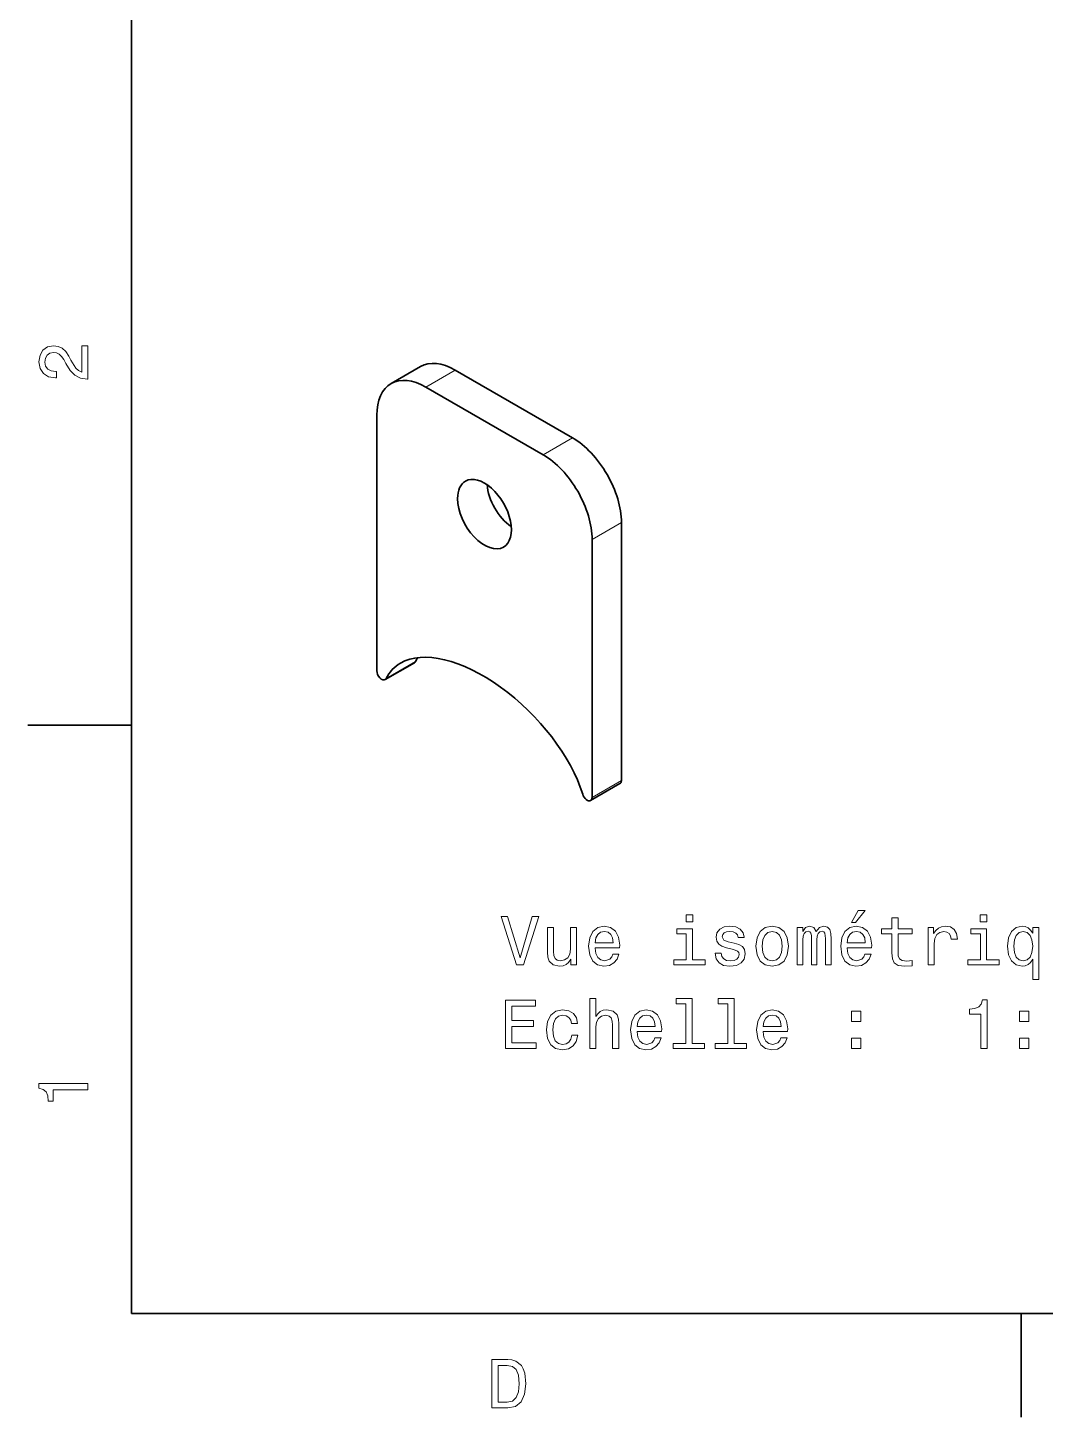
# Model space of a CAD drawing. Extents: x 0 to 297, y 0 to 210.
# Drawn here: x 2.5 to 76, y 2.5 to 102.9 of the extents above; entities that cross this region are included whole.
import ezdxf

# ---------------------------------------------------------------- set-up
doc = ezdxf.new("R2010")
doc.units = 0

msp = doc.modelspace()

# ---------------------------------------------------------------- linework, layer by layer
at = {"color": 7, "lineweight": 35}
for p, q in [((10, 200), (10, 10)), ((10, 10), (287, 10))]:
    msp.add_line(p, q, dxfattribs=at)
at = {"color": 7, "lineweight": 35, "ltscale": 0.061237}
for p, q in [((30.885559, 78.415512), (28.764236, 77.190765)), ((28.33226, 55.795757), (30.453583, 57.020504)), ((43.181503, 47.061825), (45.302826, 48.286572))]:
    msp.add_line(p, q, dxfattribs=at)
at = {"color": 7, "lineweight": 13, "ltscale": 0.061237}
for p, q in [((33.385559, 78.167877), (31.264236, 76.94313)), ((41.870834, 73.26889), (39.749512, 72.044144)), ((45.406372, 67.145172), (43.285049, 65.920425)), ((28.406509, 55.878834), (30.527832, 57.10358)), ((43.285049, 47.290707), (45.406372, 48.515453))]:
    msp.add_line(p, q, dxfattribs=at)
at = {"color": 7, "lineweight": 35, "ltscale": 0.244949}
for p, q in [((41.870834, 73.26889), (33.385559, 78.167877)), ((39.749512, 72.044144), (31.264236, 76.94313))]:
    msp.add_line(p, q, dxfattribs=at)
at = {"color": 7, "lineweight": 35, "ltscale": 0.461725}
msp.add_line((27.728699, 74.901886), (27.728699, 56.432888), dxfattribs=at)
at = {"color": 7, "lineweight": 35, "ltscale": 0.465743}
for p, q in [((45.406372, 48.515453), (45.406372, 67.145172)), ((43.285049, 47.290707), (43.285049, 65.920425))]:
    msp.add_line(p, q, dxfattribs=at)
at = {"color": 7, "lineweight": 35, "ltscale": 0.1875}
for p, q in [((10, 52.5), (2.5, 52.5)), ((74.300003, 10), (74.300003, 2.5))]:
    msp.add_line(p, q, dxfattribs=at)
at = {"color": 7, "lineweight": 13}
for points in [[(6.833213, 77.519447), (6.833213, 79.925072), (6.399496, 79.925072), (6.399496, 78.023773), (6.162464, 78.129684), (5.965778, 78.311241), (5.607709, 78.871033), (5.456412, 79.168587), (5.239553, 79.501442), (4.987392, 79.738472), (4.689842, 79.874641), (4.351945, 79.925072), (3.928314, 79.839333), (3.595461, 79.602303), (3.383646, 79.239189), (3.307997, 78.770172), (3.393732, 78.286018), (3.630764, 77.91787), (4.009006, 77.680832), (4.508286, 77.600143), (4.578891, 77.600143), (4.578891, 78.059074), (4.538545, 78.059074), (4.195605, 78.104462), (3.943444, 78.240631), (3.782061, 78.457489), (3.726585, 78.744957), (3.777017, 79.03746), (3.903098, 79.254318), (4.099784, 79.395531), (4.346902, 79.445961), (4.578891, 79.41066), (4.775577, 79.314842), (4.947046, 79.153458), (5.098343, 78.931557), (5.259727, 78.634003), (5.572406, 78.139771), (5.90526, 77.791786), (6.308718, 77.585014), (6.818084, 77.519447)], [(38.96307, 38.68681), (38.085548, 35.706261), (37.182808, 38.68681), (36.703701, 38.68681), (37.833385, 35.181767), (38.337708, 35.181767), (39.442177, 38.68681)], [(50.557449, 38.802803), (50.088428, 38.802803), (50.088428, 38.298481), (50.557449, 38.298481)], [(62.025749, 38.258137), (62.323299, 38.258137), (63.024307, 39.115482), (62.530071, 39.115482)], [(64.960907, 37.420959), (64.960907, 36.064331), (64.991165, 35.625572), (65.132378, 35.322975), (65.414795, 35.146465), (65.893906, 35.085945), (66.418396, 35.11116), (66.418396, 35.494446), (66.03511, 35.464188), (65.687134, 35.504532), (65.500534, 35.630615), (65.419838, 35.84243), (65.404709, 36.13998), (65.404709, 37.420959), (66.418396, 37.420959), (66.418396, 37.799202), (65.404709, 37.799202), (65.404709, 38.590988), (64.960907, 38.590988), (64.960907, 37.799202), (64.194336, 37.799202), (64.194336, 37.420959)], [(71.809608, 38.802803), (71.340591, 38.802803), (71.340591, 38.298481), (71.809608, 38.298481)], [(42.16552, 37.88998), (41.721714, 37.88998), (41.721714, 36.32658), (41.67128, 35.963467), (41.525028, 35.701218), (41.298084, 35.539837), (41.000534, 35.489403), (40.7635, 35.529751), (40.612206, 35.650787), (40.52647, 35.857559), (40.506298, 36.150066), (40.506298, 37.88998), (40.062492, 37.88998), (40.062492, 36.109722), (40.077621, 35.751652), (40.173443, 35.454102), (40.46595, 35.181767), (40.934971, 35.085945), (41.187134, 35.121246), (41.403992, 35.212025), (41.590591, 35.368366), (41.741886, 35.59531), (41.741886, 35.181767), (42.16552, 35.181767)], [(43.501972, 36.407272), (45.277191, 36.407272), (45.282234, 36.614044), (45.201542, 37.194016), (44.979637, 37.627731), (44.626614, 37.88998), (44.157593, 37.985802), (43.698658, 37.884937), (43.345634, 37.602516), (43.118687, 37.143581), (43.037998, 36.538395), (43.113644, 35.918079), (43.340591, 35.464188), (43.688572, 35.181767), (44.142464, 35.085945), (44.535835, 35.151508), (44.858601, 35.322975), (45.095634, 35.59531), (45.2318, 35.958424), (44.793041, 35.958424), (44.702263, 35.756695), (44.571136, 35.605396), (44.197937, 35.48436), (43.910477, 35.539837), (43.693615, 35.716347), (43.552406, 36.003811), (43.501972, 36.392139)], [(43.501972, 36.780468), (43.557449, 37.128452), (43.693615, 37.385658), (43.900391, 37.541996), (44.172722, 37.597473), (44.440014, 37.541996), (44.646786, 37.385658), (44.772865, 37.128452), (44.818256, 36.780468)], [(50.54232, 35.554966), (50.54232, 37.799202), (49.40255, 37.799202), (49.40255, 37.420959), (50.098515, 37.420959), (50.098515, 35.554966), (49.190735, 35.554966), (49.190735, 35.181767), (51.460186, 35.181767), (51.460186, 35.554966)], [(53.548084, 36.760296), (53.119408, 36.86116), (52.801685, 36.977154), (52.695778, 37.214188), (52.726036, 37.380615), (52.831947, 37.501652), (53.003414, 37.577301), (53.250534, 37.607559), (53.487564, 37.577301), (53.674164, 37.486523), (53.795204, 37.350353), (53.845634, 37.168797), (54.27935, 37.168797), (54.27935, 37.178886), (54.203705, 37.506695), (53.996933, 37.763901), (53.674164, 37.925282), (53.250534, 37.985802), (52.821861, 37.925282), (52.509178, 37.758858), (52.312492, 37.511738), (52.251976, 37.199059), (52.297363, 36.896465), (52.438572, 36.684647), (52.670563, 36.533352), (53.008457, 36.427444), (53.502693, 36.306408), (53.80529, 36.180325), (53.885979, 36.07946), (53.916237, 35.928165), (53.87085, 35.741566), (53.749813, 35.600353), (53.553127, 35.509575), (53.290878, 35.479317), (53.013504, 35.509575), (52.811771, 35.615482), (52.675606, 35.786953), (52.620129, 36.023987), (52.191456, 36.023987), (52.262062, 35.620529), (52.468834, 35.328022), (52.796642, 35.151508), (53.250534, 35.085945), (53.724594, 35.151508), (54.072578, 35.328022), (54.284393, 35.610439), (54.360043, 35.978596), (54.304565, 36.296318), (54.148228, 36.51318), (53.891022, 36.654388)], [(55.126614, 36.533352), (55.207306, 35.918079), (55.439293, 35.464188), (55.807449, 35.181767), (56.301685, 35.085945), (56.790878, 35.181767), (57.159035, 35.459145), (57.391022, 35.913036), (57.476757, 36.533352), (57.391022, 37.148624), (57.159035, 37.607559), (56.790878, 37.884937), (56.301685, 37.985802), (55.807449, 37.884937), (55.439293, 37.602516), (55.207306, 37.148624)], [(55.580505, 36.538395), (55.625893, 36.992287), (55.767105, 37.320095), (55.994049, 37.521824), (56.301685, 37.59243), (56.604279, 37.521824), (56.831223, 37.325138), (56.972435, 36.992287), (57.022865, 36.538395), (56.972435, 36.07946), (56.831223, 35.746609), (56.604279, 35.54488), (56.301685, 35.479317), (55.994049, 35.54488), (55.767105, 35.746609), (55.625893, 36.07946)], [(58.117249, 35.181767), (58.525749, 35.181767), (58.525749, 36.992287), (58.550964, 37.264618), (58.626617, 37.461304), (58.742607, 37.577301), (58.893906, 37.622688), (59.014946, 37.582344), (59.095634, 37.48148), (59.135979, 37.310009), (59.151108, 37.083065), (59.151108, 35.181767), (59.534393, 35.181767), (59.534393, 36.992287), (59.559612, 37.259575), (59.635262, 37.456261), (59.756298, 37.577301), (59.907593, 37.622688), (60.028633, 37.582344), (60.109322, 37.48148), (60.159756, 37.083065), (60.159756, 35.181767), (60.56826, 35.181767), (60.56826, 37.052803), (60.543041, 37.441132), (60.462349, 37.738682), (60.300964, 37.920238), (60.038719, 37.985802), (59.731079, 37.884937), (59.494049, 37.59243), (59.307449, 37.879894), (58.99477, 37.985802), (58.707306, 37.884937), (58.51062, 37.602516), (58.51062, 37.88998), (58.117249, 37.88998)], [(61.718113, 36.407272), (63.493328, 36.407272), (63.498371, 36.614044), (63.417679, 37.194016), (63.195778, 37.627731), (62.842751, 37.88998), (62.373734, 37.985802), (61.914799, 37.884937), (61.561775, 37.602516), (61.334827, 37.143581), (61.254135, 36.538395), (61.329784, 35.918079), (61.556728, 35.464188), (61.904713, 35.181767), (62.358604, 35.085945), (62.751976, 35.151508), (63.074741, 35.322975), (63.311775, 35.59531), (63.447937, 35.958424), (63.009178, 35.958424), (62.9184, 35.756695), (62.787277, 35.605396), (62.414078, 35.48436), (62.126614, 35.539837), (61.909756, 35.716347), (61.768547, 36.003811), (61.718113, 36.392139)], [(61.718113, 36.780468), (61.77359, 37.128452), (61.909756, 37.385658), (62.116528, 37.541996), (62.388863, 37.597473), (62.656151, 37.541996), (62.862923, 37.385658), (62.989006, 37.128452), (63.034393, 36.780468)], [(67.568253, 35.181767), (68.012054, 35.181767), (68.012054, 36.730038), (68.057449, 37.103237), (68.193619, 37.370529), (68.41552, 37.53191), (68.713066, 37.587387), (68.934967, 37.552082), (69.101395, 37.451218), (69.202255, 37.279751), (69.237564, 37.04776), (69.686409, 37.04776), (69.625893, 37.456261), (69.459465, 37.748768), (69.182083, 37.925282), (68.803848, 37.985802), (68.546638, 37.945454), (68.324738, 37.844589), (68.128052, 37.673122), (67.97171, 37.441132), (67.97171, 37.88998), (67.568253, 37.88998)], [(71.794479, 35.554966), (71.794479, 37.799202), (70.654709, 37.799202), (70.654709, 37.420959), (71.350677, 37.420959), (71.350677, 35.554966), (70.442894, 35.554966), (70.442894, 35.181767), (72.712341, 35.181767), (72.712341, 35.554966)], [(75.138138, 37.471394), (74.981796, 37.698338), (74.805283, 37.859722), (74.598511, 37.9505), (74.361481, 37.985802), (73.932808, 37.884937), (73.599953, 37.602516), (73.383095, 37.148624), (73.307449, 36.538395), (73.383095, 35.923122), (73.599953, 35.469231), (73.932808, 35.181767), (74.361481, 35.085945), (74.598511, 35.116203), (74.800247, 35.201939), (74.976753, 35.35828), (75.138138, 35.59531), (75.138138, 34.132774), (75.58194, 34.132774), (75.58194, 37.88998), (75.138138, 37.88998)], [(73.761337, 36.538395), (73.806725, 36.987244), (73.947937, 37.315052), (74.159752, 37.516781), (74.437134, 37.587387), (74.729637, 37.516781), (74.951538, 37.320095), (75.082657, 36.992287), (75.133095, 36.538395), (75.082657, 36.07946), (74.951538, 35.751652), (74.729637, 35.549923), (74.437134, 35.48436), (74.159752, 35.549923), (73.947937, 35.751652), (73.806725, 36.084503)], [(37.02647, 29.134937), (39.245491, 29.134937), (39.245491, 29.558569), (37.490448, 29.558569), (37.490448, 30.743727), (39.053848, 30.743727), (39.053848, 31.162315), (37.490448, 31.162315), (37.490448, 32.211308), (39.205143, 32.211308), (39.205143, 32.634937), (37.02647, 32.634937)], [(43.113644, 29.134937), (43.557449, 29.134937), (43.557449, 30.698338), (43.602837, 31.056408), (43.749092, 31.318655), (43.976036, 31.480038), (44.278629, 31.540558), (44.520706, 31.490124), (44.672005, 31.353958), (44.74765, 31.127012), (44.772865, 30.824419), (44.772865, 29.134937), (45.216671, 29.134937), (45.216671, 30.915197), (45.196499, 31.273266), (45.105721, 31.570816), (44.80817, 31.843151), (44.344193, 31.938972), (44.092033, 31.903669), (43.875172, 31.807848), (43.693615, 31.656551), (43.557449, 31.44978), (43.557449, 32.755974), (43.113644, 32.755974)], [(50.068256, 32.382774), (50.068256, 29.508137), (49.155434, 29.508137), (49.155434, 29.134937), (51.419842, 29.134937), (51.419842, 29.508137), (50.512062, 29.508137), (50.512062, 32.755974), (49.372292, 32.755974), (49.372292, 32.382774)], [(53.104279, 32.382774), (53.104279, 29.508137), (52.191456, 29.508137), (52.191456, 29.134937), (54.455864, 29.134937), (54.455864, 29.508137), (53.548084, 29.508137), (53.548084, 32.755974), (52.408314, 32.755974), (52.408314, 32.382774)], [(71.391022, 29.134937), (71.849953, 29.134937), (71.849953, 32.660152), (71.507019, 32.660152), (71.416237, 32.352516), (71.23468, 32.145744), (70.957306, 32.024708), (70.57402, 31.984362), (70.57402, 31.626291), (71.391022, 31.626291)], [(41.802406, 30.945456), (42.241165, 30.945456), (42.150391, 31.348915), (41.933529, 31.666637), (41.595634, 31.863323), (41.156872, 31.938972), (40.672722, 31.838108), (40.304565, 31.555687), (40.072578, 31.096752), (39.991886, 30.48148), (40.067535, 29.871248), (40.294479, 29.417358), (40.65255, 29.134937), (41.141743, 29.039116), (41.575462, 29.114765), (41.913357, 29.32658), (42.145344, 29.659433), (42.246208, 30.103237), (41.822578, 30.103237), (41.746929, 29.820816), (41.605721, 29.609001), (41.403992, 29.477877), (41.156872, 29.437531), (40.849236, 29.503094), (40.627335, 29.704823), (40.491165, 30.032631), (40.445778, 30.496609), (40.491165, 30.950499), (40.632378, 31.278309), (40.859322, 31.480038), (41.156872, 31.550644), (41.419121, 31.505255), (41.615807, 31.389259), (41.746929, 31.197617)], [(46.537994, 30.360441), (48.313213, 30.360441), (48.318256, 30.567213), (48.237564, 31.147184), (48.015663, 31.580902), (47.662636, 31.843151), (47.193615, 31.938972), (46.734684, 31.838108), (46.381657, 31.555687), (46.154713, 31.096752), (46.07402, 30.491566), (46.14967, 29.871248), (46.376614, 29.417358), (46.724594, 29.134937), (47.178486, 29.039116), (47.571857, 29.104677), (47.894623, 29.276148), (48.131657, 29.548483), (48.267822, 29.911594), (47.829063, 29.911594), (47.738285, 29.709866), (47.607162, 29.558569), (47.233963, 29.437531), (46.946499, 29.493006), (46.729637, 29.669519), (46.588428, 29.956984), (46.537994, 30.345312)], [(46.537994, 30.733641), (46.593472, 31.081623), (46.729637, 31.338827), (46.936413, 31.495167), (47.208748, 31.550644), (47.476036, 31.495167), (47.682808, 31.338827), (47.808891, 31.081623), (47.854279, 30.733641)], [(55.646065, 30.360441), (57.42128, 30.360441), (57.426323, 30.567213), (57.345634, 31.147184), (57.123734, 31.580902), (56.770706, 31.843151), (56.301685, 31.938972), (55.842751, 31.838108), (55.489727, 31.555687), (55.262779, 31.096752), (55.182091, 30.491566), (55.257736, 29.871248), (55.48468, 29.417358), (55.832664, 29.134937), (56.286556, 29.039116), (56.679928, 29.104677), (57.002693, 29.276148), (57.239727, 29.548483), (57.375893, 29.911594), (56.937134, 29.911594), (56.846352, 29.709866), (56.715233, 29.558569), (56.342033, 29.437531), (56.054565, 29.493006), (55.837708, 29.669519), (55.696499, 29.956984), (55.646065, 30.345312)], [(55.646065, 30.733641), (55.701542, 31.081623), (55.837708, 31.338827), (56.044479, 31.495167), (56.316818, 31.550644), (56.584106, 31.495167), (56.790878, 31.338827), (56.916962, 31.081623), (56.962349, 30.733641)], [(62.025749, 31.091709), (62.721714, 31.091709), (62.721714, 31.843151), (62.025749, 31.843151)], [(74.169838, 31.091709), (74.865799, 31.091709), (74.865799, 31.843151), (74.169838, 31.843151)], [(62.025749, 29.134937), (62.721714, 29.134937), (62.721714, 29.886377), (62.025749, 29.886377)], [(74.169838, 29.134937), (74.865799, 29.134937), (74.865799, 29.886377), (74.169838, 29.886377)], [(6.833213, 26.159222), (6.833213, 26.618156), (3.307997, 26.618156), (3.307997, 26.275217), (3.615634, 26.184439), (3.822406, 26.002882), (3.943444, 25.725506), (3.98379, 25.34222), (4.341859, 25.34222), (4.341859, 26.159222)], [(37.194958, 6.666787), (36.029972, 6.666787), (36.029972, 3.166787), (37.194958, 3.166787), (37.744667, 3.277738), (38.153168, 3.615634), (38.405331, 4.165346), (38.496109, 4.916787), (38.415417, 5.683357), (38.314552, 5.985951), (38.173344, 6.228026), (37.764839, 6.555836), (37.497551, 6.636527)], [(37.159653, 6.248199), (37.542938, 6.17255), (37.805187, 5.940562), (37.961525, 5.527017), (38.011959, 4.916787), (37.956482, 4.326729), (37.800144, 3.913184), (37.532852, 3.666066), (37.159653, 3.585375), (36.498989, 3.585375), (36.498989, 6.248199)]]:
    msp.add_lwpolyline(points, close=True, dxfattribs=at)
at = {"color": 7, "lineweight": 35}
for centre, radius, start, end in [((32.991196, 55.921772), 2.732168, 147.466106, 154.371865), ((30.707474, 54.795902), 2.542655, 119.945348, 154.797686)]:
    msp.add_arc(centre, radius, start, end, dxfattribs=at)
for centre, major_axis, ratio, start_param, end_param in [((33.385559, 74.085388), (2.5, -4.330128), 0.57735, 2.3561944902, 3.1415926536), ((31.264236, 72.860641), (2.5, -4.330128), 0.57735, 2.3561944902, 3.1415926536), ((31.264236, 72.860641), (2.5, -4.330128), 0.57735, 3.1415926536, 3.926990817), ((41.870834, 69.186417), (2.5, -4.330128), 0.57735, 0.7853981634, 2.3561944902), ((39.749512, 67.96167), (2.5, -4.330128), 0.57735, 0.7853981634, 2.3561944902), ((35.506882, 67.757538), (-1.375, 2.381569), 0.57735, 3.1415926536, 6.2831853072), ((35.506882, 67.757538), (-1.375, 2.381569), 0.57735, 0, 0.7853981634), ((37.628189, 68.982285), (-1.375, 2.381569), 0.57735, 0.8808955933, 2.2603593141), ((35.506882, 67.757538), (-1.375, 2.381569), 0.57735, 0.7853981634, 3.1415926536), ((35.506882, 49.891781), (6.577225, -6.722427), 0.514542, 0.7838976241, 3.0104759852), ((28.08226, 56.228764), (-0.25, 0.433014), 0.57735, 0.7853981634, 3.1416324296), ((30.203568, 57.45351), (-0.25, 0.433014), 0.57735, 3.1416324296, 3.5170266788), ((28.08226, 56.228764), (-0.25, 0.433014), 0.57735, 3.1416324296, 3.5170266788), ((45.052811, 48.719578), (-0.25, 0.433014), 0.57735, 3.1416323006, 3.926990817), ((42.931488, 47.494831), (-0.25, 0.433014), 0.57735, 1.19250573, 3.1416323006), ((42.931488, 47.494831), (-0.25, 0.433014), 0.57735, 3.1416323006, 3.926990817)]:
    msp.add_ellipse(centre, major_axis=major_axis, ratio=ratio, start_param=start_param, end_param=end_param, dxfattribs=at)

doc.saveas('drawing.dxf')
